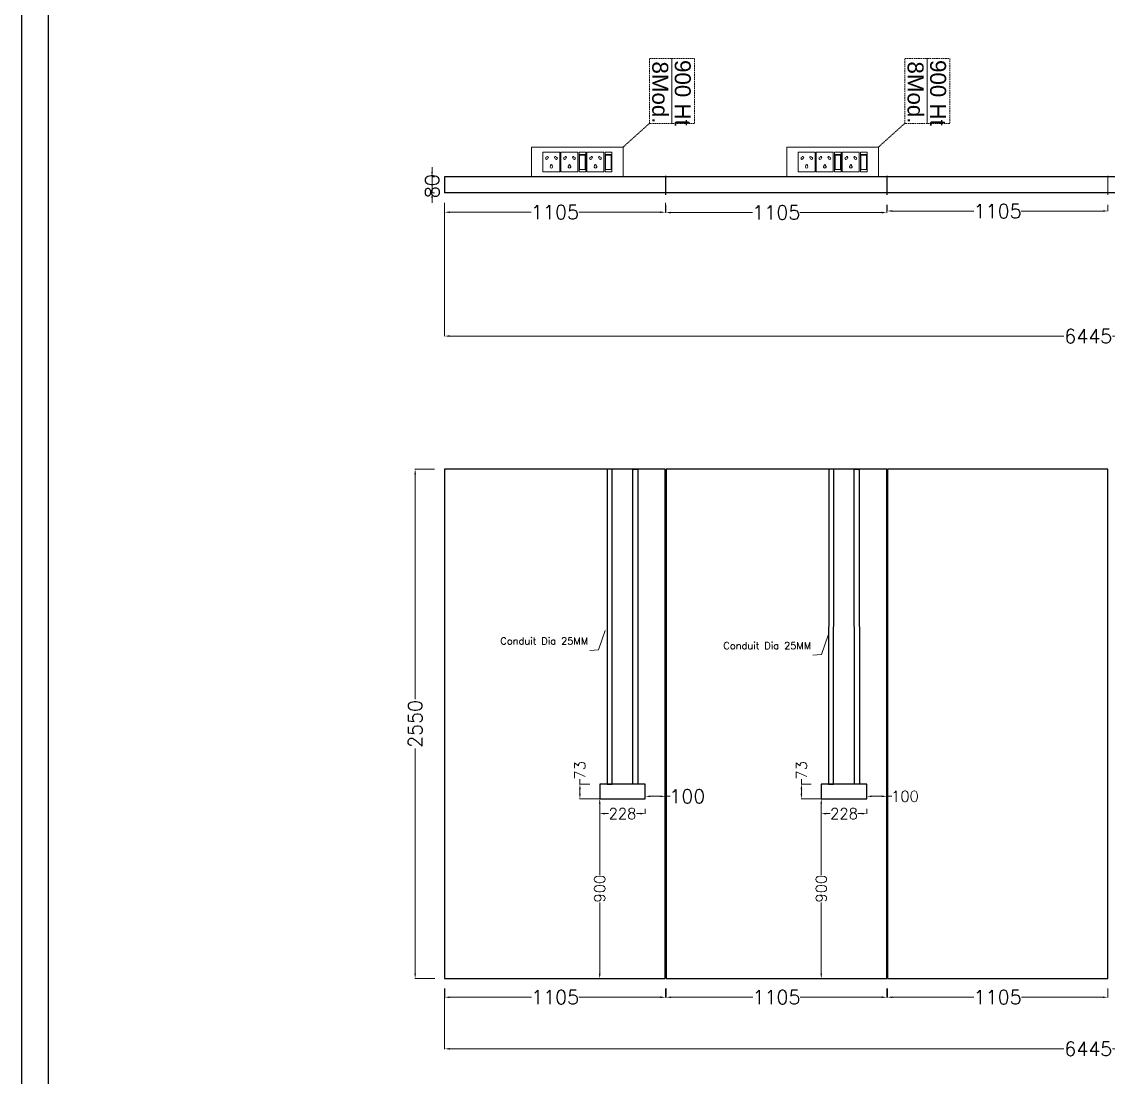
# Model space of a CAD drawing. Extents: x 3550807 to 4078732, y -628171 to -515859.
# Drawn here: x 3765413 to 3770853, y -603647 to -598362 of the extents above; entities that cross this region are included whole.
import ezdxf
from ezdxf.lldxf.tags import DXFTag

# ---------------------------------------------------------------- set-up
doc = ezdxf.new("R2010")
doc.units = 0
doc.header["$LTSCALE"] = 6
doc.header["$MEASUREMENT"] = 0
doc.linetypes.add('1', pattern=[0])
doc.linetypes.add('DASHED2', pattern=[0.375, 0.25, -0.125])
doc.layers.get('0').update_dxf_attribs({"linetype": 'CONTINUOUS'})
doc.layers.get('Defpoints').update_dxf_attribs({"linetype": 'CONTINUOUS'})
for name, color, linetype in [('80 mm Wall', 5, 'CONTINUOUS'), ('Conduit', 2, 'CONTINUOUS'), ('DIM', 7, 'CONTINUOUS'), ('Dimensions', 7, 'CONTINUOUS'), ('ELE-8M 6-16A UPS SOCKET', 223, 'CONTINUOUS'), ('MODULE BOX', 7, 'CONTINUOUS'), ('TEXT', 5, 'CONTINUOUS')]:
    doc.layers.add(name, color=color, linetype=linetype)
doc.layers.add('CFT_LOOPING', color=7, linetype='1', lineweight=0, true_color=0xd6d600)
doc.layers.add('ELE. 2N0S OF 6-16 UPS SOCKETS', color=191, linetype='CONTINUOUS', lineweight=15)
doc.layers.add('Partition-80WP', color=7, linetype='CONTINUOUS', lineweight=5)
doc.styles.add('ROMANS', font='romans.shx')
doc.styles.get("Standard").update_dxf_attribs({"font": 'SIMPLEX'})
tags = doc.linetypes.add('03B05', pattern=[15, 6, -9]).pattern_tags.tags
tags[6:7] = [DXFTag(74, 4), DXFTag(75, 0), DXFTag(340, '0'), DXFTag(46, 1.0), DXFTag(50, 0.0), DXFTag(44, 0.0), DXFTag(45, 0.0)]
tags[4:5] = [DXFTag(74, 4), DXFTag(75, 0), DXFTag(340, '0'), DXFTag(46, 1.0), DXFTag(50, 0.0), DXFTag(44, 0.0), DXFTag(45, 0.0)]
doc.dimstyles.new('AEPL', dxfattribs={"dimtxt": 10, "dimasz": 2.5, "dimexe": 1.25, "dimexo": 2, "dimtad": 0, "dimdec": 0, "dimtxsty": 'ROMANS', "dimcen": 2.5, "dimclrd": 250, "dimclre": 250, "dimadec": 0, "dimazin": 0, "dimtfac": 1, "dimtdec": 0, "dimtmove": 0, "dimatfit": 3, "dimfxl": 0, "dimlwd": 0, "dimlwe": 0, "dimarcsym": 0})
doc.dimstyles.new('AEPL1', dxfattribs={"dimtxt": 100, "dimasz": 25, "dimexe": 1.25, "dimexo": 50, "dimtad": 0, "dimdec": 0, "dimtxsty": 'ROMANS', "dimcen": 2.5, "dimclrd": 250, "dimclre": 250, "dimadec": 0, "dimazin": 0, "dimtfac": 1, "dimtdec": 0, "dimtmove": 0, "dimatfit": 3, "dimfxl": 0, "dimlwd": 0, "dimlwe": 0, "dimarcsym": 0})

# ---------------------------------------------------------------- blocks, each defined once
blk = doc.blocks.new('543E')
at = {"layer": 'ELE. 2N0S OF 6-16 UPS SOCKETS', "color": 72, "linetype": 'ByBlock'}
for p, q in [((-123.5, -57), (-123.5, -90.8)), ((-26.5, -57), (-123.5, -57)), ((-26.5, -57), (-123.5, -57)), ((-123.5, -90.8), (-26.5, -90.8)), ((-123.5, -96.4), (-26.5, -96.4)), ((-123.5, -181.4), (-123.5, -96.4)), ((-113, -59.8), (-113, -88)), ((-37, -59.8), (-113, -59.8)), ((-113, -88), (-37, -88)), ((-109.6, -59.8), (-109.6, -88)), ((-37, -88), (-37, -59.8)), ((-26.5, -57), (-26.5, -90.8)), ((-26.5, -90.8), (-26.5, -57)), ((-26.5, -96.4), (-26.5, -181.4)), ((-26.5, -181.4), (-123.5, -181.4)), ((-123.5, -187.1), (-123.5, -220.9)), ((-26.5, -187.1), (-123.5, -187.1)), ((-26.5, -187.1), (-123.5, -187.1)), ((-113, -189.9), (-113, -218)), ((-37, -189.9), (-113, -189.9)), ((-109.6, -189.9), (-109.6, -218)), ((-37, -218), (-37, -189.9)), ((-26.5, -187.1), (-26.5, -220.9)), ((-26.5, -220.9), (-26.5, -187.1)), ((-123.5, -220.9), (-26.5, -220.9)), ((-123.5, -311.5), (-123.5, -226.5)), ((-123.5, -226.5), (-26.5, -226.5)), ((-113, -218), (-37, -218)), ((-26.5, -226.5), (-26.5, -311.5)), ((-26.5, -311.5), (-123.5, -311.5)), ((-123.5, -402.2), (-123.5, -317.1)), ((-123.5, -317.1), (-26.5, -317.1)), ((-26.5, -317.1), (-26.5, -402.2)), ((-26.5, -402.2), (-123.5, -402.2))]:
    blk.add_line(p, q, dxfattribs=at)
blk.add_lwpolyline([(-150, 0), (-150, -459.1), (0, -459.1), (0, 0)], close=True, dxfattribs=at)
for centre, radius, start, end in [((-97.9, -119.2), 4.6, 112.6838, 345.0951), ((-97.9, -158.6), 4.6, 14.9049, 247.3162), ((-93.9, -114.7), 5.7, 275.2689, 182.51), ((-93.9, -163.1), 5.7, 177.49, 84.7311), ((-57.7, -138.9), 4.22, 71.4031, 288.5969), ((-51, -138.9), 6.62, 217.1584, 142.8416), ((-97.9, -249.3), 4.6, 112.6838, 345.0951), ((-93.9, -244.8), 5.7, 275.2689, 182.51), ((-57.7, -269), 4.22, 71.4031, 288.5969), ((-51, -269), 6.62, 217.1584, 142.8416), ((-97.9, -288.7), 4.6, 14.9049, 247.3162), ((-93.9, -293.2), 5.7, 177.49, 84.7311), ((-97.9, -339.9), 4.6, 112.6838, 345.0951), ((-97.9, -379.4), 4.6, 14.9049, 247.3162), ((-93.9, -335.4), 5.7, 275.2689, 182.51), ((-93.9, -383.9), 5.7, 177.49, 84.7311), ((-57.7, -359.7), 4.22, 71.4031, 288.5969), ((-51, -359.7), 6.62, 217.1584, 142.8416)]:
    blk.add_arc(centre, radius, start, end, dxfattribs=at)
blk = doc.blocks.new('*D333')
at = {"layer": 'Defpoints', "color": 0, "linetype": 'ByBlock', "transparency": 16777216}
for p in [(3767530, -599218.4), (3768635.2, -599218.4), (3767530, -599315.8)]:
    blk.add_point(p, dxfattribs=at)
at = {"layer": 'DIM', "color": 250, "linetype": 'ByBlock', "lineweight": 0, "transparency": 16777216}
for p, q in [((3767530, -599268.4), (3767530, -599317.1)), ((3768635.2, -599268.4), (3768635.2, -599317.1)), ((3767555, -599315.8), (3767964, -599315.8)), ((3768610.2, -599315.8), (3768201.2, -599315.8))]:
    blk.add_line(p, q, dxfattribs=at)
at = {"layer": 'DIM', "color": 250, "linetype": 'ByBlock', "transparency": 16777216}
for points in [[(3767555, -599311.7), (3767555, -599320), (3767530, -599315.8)], [(3768610.2, -599320), (3768610.2, -599311.7), (3768635.2, -599315.8)]]:
    blk.add_solid(points, dxfattribs=at)
at = {"layer": 'DIM', "color": 0, "linetype": 'ByBlock', "transparency": 16777216, "insert": (3768082.6, -599315.8), "char_height": 70, "attachment_point": 5, "style": 'ROMANS'}
blk.add_mtext('1105', dxfattribs=at)
blk = doc.blocks.new('*D334')
at = {"layer": 'Defpoints', "color": 0, "linetype": 'ByBlock', "transparency": 16777216}
for p in [(3768638.2, -599228.5), (3769743.2, -599228.5), (3769743.2, -599317.7)]:
    blk.add_point(p, dxfattribs=at)
at = {"layer": 'DIM', "color": 250, "linetype": 'ByBlock', "lineweight": 0, "transparency": 16777216}
for p, q in [((3768638.2, -599278.5), (3768638.2, -599318.9)), ((3769743.2, -599278.5), (3769743.2, -599318.9)), ((3768663.2, -599317.7), (3769072.1, -599317.7)), ((3769718.2, -599317.7), (3769309.2, -599317.7))]:
    blk.add_line(p, q, dxfattribs=at)
at = {"layer": 'DIM', "color": 250, "linetype": 'ByBlock', "transparency": 16777216}
for points in [[(3768663.2, -599313.5), (3768663.2, -599321.8), (3768638.2, -599317.7)], [(3769718.2, -599321.8), (3769718.2, -599313.5), (3769743.2, -599317.7)]]:
    blk.add_solid(points, dxfattribs=at)
at = {"layer": 'DIM', "color": 0, "linetype": 'ByBlock', "transparency": 16777216, "insert": (3769190.7, -599317.7), "char_height": 70, "attachment_point": 5, "style": 'ROMANS'}
blk.add_mtext('1105', dxfattribs=at)
blk = doc.blocks.new('*D335')
at = {"layer": 'Defpoints', "color": 0, "linetype": 'ByBlock', "transparency": 16777216}
for p in [(3769746.2, -599228.5), (3770851.2, -599228.5), (3770851.2, -599309.8)]:
    blk.add_point(p, dxfattribs=at)
at = {"layer": 'DIM', "color": 250, "linetype": 'ByBlock', "lineweight": 0, "transparency": 16777216}
for p, q in [((3769746.2, -599278.5), (3769746.2, -599311.1)), ((3769771.2, -599309.8), (3770180.1, -599309.8)), ((3770826.2, -599309.8), (3770417.2, -599309.8)), ((3770851.2, -599278.5), (3770851.2, -599311.1))]:
    blk.add_line(p, q, dxfattribs=at)
at = {"layer": 'DIM', "color": 250, "linetype": 'ByBlock', "transparency": 16777216}
for points in [[(3769771.2, -599305.6), (3769771.2, -599314), (3769746.2, -599309.8)], [(3770826.2, -599314), (3770826.2, -599305.6), (3770851.2, -599309.8)]]:
    blk.add_solid(points, dxfattribs=at)
at = {"layer": 'DIM', "color": 0, "linetype": 'ByBlock', "transparency": 16777216, "insert": (3770298.7, -599309.8), "char_height": 70, "attachment_point": 5, "style": 'ROMANS'}
blk.add_mtext('1105', dxfattribs=at)
blk = doc.blocks.new('*D338')
at = {"layer": 'Defpoints', "color": 0, "linetype": 'ByBlock', "transparency": 16777216}
for p in [(3767530, -599219.5), (3773975, -599219.5), (3773975, -599936)]:
    blk.add_point(p, dxfattribs=at)
at = {"layer": 'DIM', "color": 250, "linetype": 'ByBlock', "lineweight": 0, "transparency": 16777216}
for p, q in [((3767530, -599269.5), (3767530, -599937.2)), ((3773975, -599269.5), (3773975, -599937.2)), ((3767555, -599936), (3770630.4, -599936)), ((3773950, -599936), (3770874.6, -599936))]:
    blk.add_line(p, q, dxfattribs=at)
at = {"layer": 'DIM', "color": 250, "linetype": 'ByBlock', "transparency": 16777216}
for points in [[(3767555, -599931.8), (3767555, -599940.1), (3767530, -599936)], [(3773950, -599940.1), (3773950, -599931.8), (3773975, -599936)]]:
    blk.add_solid(points, dxfattribs=at)
at = {"layer": 'DIM', "color": 0, "linetype": 'ByBlock', "transparency": 16777216, "insert": (3770752.5, -599936), "char_height": 70, "attachment_point": 5, "style": 'ROMANS'}
blk.add_mtext('6445', dxfattribs=at)
blk = doc.blocks.new('*D339')
at = {"layer": 'Defpoints', "color": 0, "linetype": 'ByBlock', "transparency": 16777216}
for p in [(3768639, -603152.7), (3769743.5, -603152.7), (3769743.5, -603246.2)]:
    blk.add_point(p, dxfattribs=at)
at = {"layer": 'DIM', "color": 250, "linetype": 'ByBlock', "lineweight": 0, "transparency": 16777216}
for p, q in [((3768639, -603202.7), (3768639, -603247.5)), ((3769743.5, -603202.7), (3769743.5, -603247.5)), ((3768664, -603246.2), (3769072.7, -603246.2)), ((3769718.5, -603246.2), (3769309.9, -603246.2))]:
    blk.add_line(p, q, dxfattribs=at)
at = {"layer": 'DIM', "color": 250, "linetype": 'ByBlock', "transparency": 16777216}
for points in [[(3768664, -603242.1), (3768664, -603250.4), (3768639, -603246.2)], [(3769718.5, -603250.4), (3769718.5, -603242.1), (3769743.5, -603246.2)]]:
    blk.add_solid(points, dxfattribs=at)
at = {"layer": 'DIM', "color": 0, "linetype": 'ByBlock', "transparency": 16777216, "insert": (3769191.3, -603246.2), "char_height": 70, "attachment_point": 5, "style": 'ROMANS'}
blk.add_mtext('1105', dxfattribs=at)
blk = doc.blocks.new('*D340')
at = {"layer": 'Defpoints', "color": 0, "linetype": 'ByBlock', "transparency": 16777216}
for p in [(3767531, -603152.7), (3768635.5, -603152.7), (3768635.5, -603246.2)]:
    blk.add_point(p, dxfattribs=at)
at = {"layer": 'DIM', "color": 250, "linetype": 'ByBlock', "lineweight": 0, "transparency": 16777216}
for p, q in [((3767531, -603202.7), (3767531, -603247.5)), ((3768635.5, -603202.7), (3768635.5, -603247.5)), ((3767556, -603246.2), (3767964.7, -603246.2)), ((3768610.5, -603246.2), (3768201.9, -603246.2))]:
    blk.add_line(p, q, dxfattribs=at)
at = {"layer": 'DIM', "color": 250, "linetype": 'ByBlock', "transparency": 16777216}
for points in [[(3767556, -603242.1), (3767556, -603250.4), (3767531, -603246.2)], [(3768610.5, -603250.4), (3768610.5, -603242.1), (3768635.5, -603246.2)]]:
    blk.add_solid(points, dxfattribs=at)
at = {"layer": 'DIM', "color": 0, "linetype": 'ByBlock', "transparency": 16777216, "insert": (3768083.3, -603246.2), "char_height": 70, "attachment_point": 5, "style": 'ROMANS'}
blk.add_mtext('1105', dxfattribs=at)
blk = doc.blocks.new('*D341')
at = {"layer": 'Defpoints', "color": 0, "linetype": 'ByBlock', "transparency": 16777216}
for p in [(3769746.5, -603152.7), (3770851.1, -603152.7), (3770851.1, -603246.2)]:
    blk.add_point(p, dxfattribs=at)
at = {"layer": 'DIM', "color": 250, "linetype": 'ByBlock', "lineweight": 0, "transparency": 16777216}
for p, q in [((3769746.5, -603202.7), (3769746.5, -603247.5)), ((3770851.1, -603202.7), (3770851.1, -603247.5)), ((3769771.5, -603246.2), (3770180.2, -603246.2)), ((3770826.1, -603246.2), (3770417.4, -603246.2))]:
    blk.add_line(p, q, dxfattribs=at)
at = {"layer": 'DIM', "color": 250, "linetype": 'ByBlock', "transparency": 16777216}
for points in [[(3769771.5, -603242.1), (3769771.5, -603250.4), (3769746.5, -603246.2)], [(3770826.1, -603250.4), (3770826.1, -603242.1), (3770851.1, -603246.2)]]:
    blk.add_solid(points, dxfattribs=at)
at = {"layer": 'DIM', "color": 0, "linetype": 'ByBlock', "transparency": 16777216, "insert": (3770298.8, -603246.2), "char_height": 70, "attachment_point": 5, "style": 'ROMANS'}
blk.add_mtext('1105', dxfattribs=at)
blk = doc.blocks.new('*D342')
at = {"layer": 'Defpoints', "color": 0, "linetype": 'ByBlock', "transparency": 16777216}
for p in [(3768306.5, -602252.7), (3768306.5, -603152.7), (3768326.5, -603152.7)]:
    blk.add_point(p, dxfattribs=at)
at = {"layer": 'DIM', "color": 250, "linetype": 'ByBlock', "lineweight": 0, "transparency": 16777216}
for p, q in [((3768256.5, -602252.7), (3768305.3, -602252.7)), ((3768306.5, -602277.7), (3768306.5, -602632.6)), ((3768306.5, -603127.7), (3768306.5, -602772.7)), ((3768276.5, -603152.7), (3768305.3, -603152.7))]:
    blk.add_line(p, q, dxfattribs=at)
at = {"layer": 'DIM', "color": 250, "linetype": 'ByBlock', "transparency": 16777216}
for points in [[(3768310.7, -602277.7), (3768302.4, -602277.7), (3768306.5, -602252.7)], [(3768302.4, -603127.7), (3768310.7, -603127.7), (3768306.5, -603152.7)]]:
    blk.add_solid(points, dxfattribs=at)
at = {"layer": 'DIM', "color": 0, "linetype": 'ByBlock', "transparency": 16777216, "insert": (3768306.5, -602702.7), "char_height": 70, "attachment_point": 5, "rotation": 90, "style": 'ROMANS'}
blk.add_mtext('{\\H0.771429x;900}', dxfattribs=at)
blk = doc.blocks.new('*D343')
at = {"layer": 'Defpoints', "color": 0, "linetype": 'ByBlock', "transparency": 16777216}
for p in [(3768306.5, -602252.7), (3768534.5, -602252.7), (3768534.5, -602326.9)]:
    blk.add_point(p, dxfattribs=at)
at = {"layer": 'DIM', "color": 250, "linetype": 'ByBlock', "lineweight": 0, "transparency": 16777216}
for p, q in [((3768306.5, -602302.7), (3768306.5, -602328.1)), ((3768534.5, -602302.7), (3768534.5, -602328.1)), ((3768331.5, -602326.9), (3768350.5, -602326.9)), ((3768509.5, -602326.9), (3768490.6, -602326.9))]:
    blk.add_line(p, q, dxfattribs=at)
at = {"layer": 'DIM', "color": 250, "linetype": 'ByBlock', "transparency": 16777216}
for points in [[(3768331.5, -602322.7), (3768331.5, -602331.1), (3768306.5, -602326.9)], [(3768509.5, -602331.1), (3768509.5, -602322.7), (3768534.5, -602326.9)]]:
    blk.add_solid(points, dxfattribs=at)
at = {"layer": 'DIM', "color": 0, "linetype": 'ByBlock', "transparency": 16777216, "insert": (3768420.5, -602326.9), "char_height": 70, "attachment_point": 5, "style": 'ROMANS'}
blk.add_mtext('{\\H0.771429x;228}', dxfattribs=at)
blk = doc.blocks.new('*D344')
at = {"layer": 'Defpoints', "color": 0, "linetype": 'ByBlock', "transparency": 16777216}
for p in [(3768207.3, -602179.7), (3768306.5, -602179.7), (3768306.5, -602252.7)]:
    blk.add_point(p, dxfattribs=at)
at = {"layer": 'DIM', "color": 250, "linetype": 'ByBlock', "lineweight": 0, "transparency": 16777216}
for p, q in [((3768256.5, -602179.7), (3768206, -602179.7)), ((3768207.3, -602179.7), (3768207.3, -602154.7)), ((3768207.3, -602227.7), (3768207.3, -602204.7)), ((3768256.5, -602252.7), (3768206, -602252.7))]:
    blk.add_line(p, q, dxfattribs=at)
at = {"layer": 'DIM', "color": 250, "linetype": 'ByBlock', "transparency": 16777216}
for points in [[(3768211.5, -602204.7), (3768203.1, -602204.7), (3768207.3, -602179.7)], [(3768203.1, -602227.7), (3768211.5, -602227.7), (3768207.3, -602252.7)]]:
    blk.add_solid(points, dxfattribs=at)
at = {"layer": 'DIM', "color": 0, "linetype": 'ByBlock', "transparency": 16777216, "insert": (3768207.3, -602110.3), "char_height": 70, "attachment_point": 5, "rotation": 90, "style": 'ROMANS'}
blk.add_mtext('{\\H0.771429x;73}', dxfattribs=at)
blk = doc.blocks.new('*D346')
at = {"layer": 'Defpoints', "color": 0, "linetype": 'ByBlock', "transparency": 16777216}
for p in [(3769415.5, -602252.7), (3769415.5, -603152.7), (3769435.5, -603152.7)]:
    blk.add_point(p, dxfattribs=at)
at = {"layer": 'DIM', "color": 250, "linetype": 'ByBlock', "lineweight": 0, "transparency": 16777216}
for p, q in [((3769365.5, -602252.7), (3769414.3, -602252.7)), ((3769415.5, -602277.7), (3769415.5, -602632.6)), ((3769415.5, -603127.7), (3769415.5, -602772.7)), ((3769385.5, -603152.7), (3769414.3, -603152.7))]:
    blk.add_line(p, q, dxfattribs=at)
at = {"layer": 'DIM', "color": 250, "linetype": 'ByBlock', "transparency": 16777216}
for points in [[(3769419.7, -602277.7), (3769411.4, -602277.7), (3769415.5, -602252.7)], [(3769411.4, -603127.7), (3769419.7, -603127.7), (3769415.5, -603152.7)]]:
    blk.add_solid(points, dxfattribs=at)
at = {"layer": 'DIM', "color": 0, "linetype": 'ByBlock', "transparency": 16777216, "insert": (3769415.5, -602702.7), "char_height": 70, "attachment_point": 5, "rotation": 90, "style": 'ROMANS'}
blk.add_mtext('{\\H0.771429x;900}', dxfattribs=at)
blk = doc.blocks.new('*D347')
at = {"layer": 'Defpoints', "color": 0, "linetype": 'ByBlock', "transparency": 16777216}
for p in [(3769415.5, -602252.7), (3769643.5, -602252.7), (3769643.5, -602326.9)]:
    blk.add_point(p, dxfattribs=at)
at = {"layer": 'DIM', "color": 250, "linetype": 'ByBlock', "lineweight": 0, "transparency": 16777216}
for p, q in [((3769415.5, -602302.7), (3769415.5, -602328.1)), ((3769643.5, -602302.7), (3769643.5, -602328.1)), ((3769440.5, -602326.9), (3769459.5, -602326.9)), ((3769618.5, -602326.9), (3769599.6, -602326.9))]:
    blk.add_line(p, q, dxfattribs=at)
at = {"layer": 'DIM', "color": 250, "linetype": 'ByBlock', "transparency": 16777216}
for points in [[(3769440.5, -602322.7), (3769440.5, -602331.1), (3769415.5, -602326.9)], [(3769618.5, -602331.1), (3769618.5, -602322.7), (3769643.5, -602326.9)]]:
    blk.add_solid(points, dxfattribs=at)
at = {"layer": 'DIM', "color": 0, "linetype": 'ByBlock', "transparency": 16777216, "insert": (3769529.5, -602326.9), "char_height": 70, "attachment_point": 5, "style": 'ROMANS'}
blk.add_mtext('{\\H0.771429x;228}', dxfattribs=at)
blk = doc.blocks.new('*D348')
at = {"layer": 'Defpoints', "color": 0, "linetype": 'ByBlock', "transparency": 16777216}
for p in [(3769316.3, -602179.7), (3769415.5, -602179.7), (3769415.5, -602252.7)]:
    blk.add_point(p, dxfattribs=at)
at = {"layer": 'DIM', "color": 250, "linetype": 'ByBlock', "lineweight": 0, "transparency": 16777216}
for p, q in [((3769365.5, -602179.7), (3769315, -602179.7)), ((3769316.3, -602179.7), (3769316.3, -602154.7)), ((3769316.3, -602227.7), (3769316.3, -602204.7)), ((3769365.5, -602252.7), (3769315, -602252.7))]:
    blk.add_line(p, q, dxfattribs=at)
at = {"layer": 'DIM', "color": 250, "linetype": 'ByBlock', "transparency": 16777216}
for points in [[(3769320.5, -602204.7), (3769312.1, -602204.7), (3769316.3, -602179.7)], [(3769312.1, -602227.7), (3769320.5, -602227.7), (3769316.3, -602252.7)]]:
    blk.add_solid(points, dxfattribs=at)
at = {"layer": 'DIM', "color": 0, "linetype": 'ByBlock', "transparency": 16777216, "insert": (3769316.3, -602110.3), "char_height": 70, "attachment_point": 5, "rotation": 90, "style": 'ROMANS'}
blk.add_mtext('{\\H0.771429x;73}', dxfattribs=at)
blk = doc.blocks.new('*D355')
at = {"layer": 'Defpoints', "color": 0, "linetype": 'ByBlock', "transparency": 16777216}
for p in [(3767530, -603152.7), (3773974.9, -603152.7), (3773974.9, -603504.5)]:
    blk.add_point(p, dxfattribs=at)
at = {"layer": 'DIM', "color": 250, "linetype": 'ByBlock', "lineweight": 0, "transparency": 16777216}
for p, q in [((3767530, -603202.7), (3767530, -603505.8)), ((3773974.9, -603202.7), (3773974.9, -603505.8)), ((3767555, -603504.5), (3770630.4, -603504.5)), ((3773949.9, -603504.5), (3770874.5, -603504.5))]:
    blk.add_line(p, q, dxfattribs=at)
at = {"layer": 'DIM', "color": 250, "linetype": 'ByBlock', "transparency": 16777216}
for points in [[(3767555, -603500.3), (3767555, -603508.7), (3767530, -603504.5)], [(3773949.9, -603508.7), (3773949.9, -603500.3), (3773974.9, -603504.5)]]:
    blk.add_solid(points, dxfattribs=at)
at = {"layer": 'DIM', "color": 0, "linetype": 'ByBlock', "transparency": 16777216, "insert": (3770752.5, -603504.5), "char_height": 70, "attachment_point": 5, "style": 'ROMANS'}
blk.add_mtext('6445', dxfattribs=at)
blk = doc.blocks.new('*D445')
at = {"layer": 'Defpoints', "color": 0, "linetype": 'ByBlock', "transparency": 16777216}
for p in [(3767530, -600602.7), (3767382.4, -603152.7), (3767531, -603152.7)]:
    blk.add_point(p, dxfattribs=at)
at = {"layer": 'DIM', "color": 250, "linetype": 'ByBlock', "lineweight": 0, "transparency": 16777216}
for p, q in [((3767480, -600602.7), (3767381.2, -600602.7)), ((3767382.4, -600627.7), (3767382.4, -601753.8)), ((3767382.4, -603127.7), (3767382.4, -602001.5)), ((3767481, -603152.7), (3767381.2, -603152.7))]:
    blk.add_line(p, q, dxfattribs=at)
at = {"layer": 'DIM', "color": 250, "linetype": 'ByBlock', "transparency": 16777216}
for points in [[(3767386.6, -600627.7), (3767378.3, -600627.7), (3767382.4, -600602.7)], [(3767378.3, -603127.7), (3767386.6, -603127.7), (3767382.4, -603152.7)]]:
    blk.add_solid(points, dxfattribs=at)
at = {"layer": 'DIM', "color": 0, "linetype": 'ByBlock', "transparency": 16777216, "insert": (3767382.4, -601877.7), "char_height": 70, "attachment_point": 5, "rotation": 90, "style": 'ROMANS'}
blk.add_mtext('2550', dxfattribs=at)
blk = doc.blocks.new('*D447')
at = {"layer": 'Defpoints', "color": 0, "linetype": 'ByBlock', "transparency": 16777216}
for p in [(3767467.1, -599139.5), (3767530, -599139.5), (3767530, -599219.5)]:
    blk.add_point(p, dxfattribs=at)
at = {"layer": 'DIM', "color": 250, "linetype": 'ByBlock', "lineweight": 0, "transparency": 16777216}
for p, q in [((3767467.1, -599114.5), (3767467.1, -599089.5)), ((3767480, -599139.5), (3767465.8, -599139.5)), ((3767467.1, -599219.5), (3767467.1, -599139.5)), ((3767480, -599219.5), (3767465.8, -599219.5)), ((3767467.1, -599244.5), (3767467.1, -599269.5))]:
    blk.add_line(p, q, dxfattribs=at)
at = {"layer": 'DIM', "color": 250, "linetype": 'ByBlock', "transparency": 16777216}
for points in [[(3767462.9, -599114.5), (3767471.2, -599114.5), (3767467.1, -599139.5)], [(3767471.2, -599244.5), (3767462.9, -599244.5), (3767467.1, -599219.5)]]:
    blk.add_solid(points, dxfattribs=at)
at = {"layer": 'DIM', "color": 0, "linetype": 'ByBlock', "transparency": 16777216, "insert": (3767467.1, -599185.4), "char_height": 70, "attachment_point": 5, "rotation": 90, "style": 'ROMANS'}
blk.add_mtext('80', dxfattribs=at)
blk = doc.blocks.new('*D289')
at = {"layer": 'Defpoints', "color": 0, "linetype": 'ByBlock', "transparency": 16777216}
for p in [(3769743.5, -602240.2), (3769643.5, -602252.7), (3769743.5, -602252.7)]:
    blk.add_point(p, dxfattribs=at)
at = {"layer": 'DIM', "color": 250, "linetype": 'ByBlock', "lineweight": 0, "transparency": 16777216}
for p, q in [((3769643.5, -602202.7), (3769643.5, -602238.9)), ((3769668.5, -602240.2), (3769718.5, -602240.2)), ((3769743.5, -602202.7), (3769743.5, -602238.9)), ((3769743.5, -602240.2), (3769768.5, -602240.2))]:
    blk.add_line(p, q, dxfattribs=at)
at = {"layer": 'DIM', "color": 250, "linetype": 'ByBlock', "transparency": 16777216}
for points in [[(3769668.5, -602236), (3769668.5, -602244.4), (3769643.5, -602240.2)], [(3769718.5, -602244.4), (3769718.5, -602236), (3769743.5, -602240.2)]]:
    blk.add_solid(points, dxfattribs=at)
at = {"layer": 'DIM', "color": 0, "linetype": 'ByBlock', "transparency": 16777216, "insert": (3769834.5, -602240.2), "char_height": 70, "attachment_point": 5, "style": 'ROMANS'}
blk.add_mtext('{\\H0.771429x;100}', dxfattribs=at)
blk = doc.blocks.new('*D290')
at = {"layer": 'Defpoints', "color": 0, "linetype": 'ByBlock', "transparency": 16777216}
for p in [(3768634.5, -602240.3), (3768534.5, -602252.7), (3768634.5, -602252.7)]:
    blk.add_point(p, dxfattribs=at)
at = {"layer": 'DIM', "color": 250, "linetype": 'ByBlock', "lineweight": 0, "transparency": 16777216}
for p, q in [((3768534.5, -602202.7), (3768534.5, -602239.1)), ((3768559.5, -602240.3), (3768609.5, -602240.3)), ((3768634.5, -602202.7), (3768634.5, -602239.1)), ((3768634.5, -602240.3), (3768659.5, -602240.3))]:
    blk.add_line(p, q, dxfattribs=at)
at = {"layer": 'DIM', "color": 250, "linetype": 'ByBlock', "transparency": 16777216}
for points in [[(3768559.5, -602236.1), (3768559.5, -602244.5), (3768534.5, -602240.3)], [(3768609.5, -602244.5), (3768609.5, -602236.1), (3768634.5, -602240.3)]]:
    blk.add_solid(points, dxfattribs=at)
at = {"layer": 'DIM', "color": 0, "linetype": 'ByBlock', "transparency": 16777216, "insert": (3768744.9, -602240.3), "char_height": 70, "attachment_point": 5, "style": 'ROMANS'}
blk.add_mtext('100', dxfattribs=at)

msp = doc.modelspace()

# ---------------------------------------------------------------- linework, layer by layer
for points in [[(3791379.5, -589881.1), (3791379.5, -608319.7), (3765412.7, -608319.7), (3765412.7, -589881.1)], [(3791246, -590014.6), (3791246, -608186.2), (3765546.3, -608186.2), (3765546.3, -590014.6)]]:
    msp.add_lwpolyline(points, close=True)
at = {"layer": '80 mm Wall', "ltscale": 500}
for p, q in [((3771930, -599139.5), (3767530, -599139.5)), ((3767530, -599139.5), (3767530, -599219.5)), ((3771930, -599219.5), (3767530, -599219.5))]:
    msp.add_line(p, q, dxfattribs=at)
for points in [[(3767530, -600602.7), (3767530, -603152.7), (3768634.5, -603152.7), (3768634.5, -600602.7), (3767530, -600602.7)], [(3768639, -600602.7), (3768639, -603152.7), (3769743.5, -603152.7), (3769743.5, -600602.7), (3768639, -600602.7)], [(3769746.5, -600602.7), (3769746.5, -603152.7), (3770851.1, -603152.7), (3770851.1, -600602.7), (3769746.5, -600602.7)]]:
    msp.add_lwpolyline(points, dxfattribs=at)
at = {"layer": 'CFT_LOOPING', "color": 7, "linetype": 'DASHED2', "ltscale": 5}
for p, q in [((3768555.2, -598871.3), (3768424.1, -598989.5)), ((3769833.6, -598871.3), (3769702.5, -598989.5))]:
    msp.add_line(p, q, dxfattribs=at)
for points in [[(3768667.7, -598546.5), (3768667.7, -598871.3), (3768555.2, -598871.3), (3768555.2, -598546.5)], [(3768780.2, -598546.5), (3768780.2, -598871.3), (3768667.7, -598871.3), (3768667.7, -598546.5)]]:
    msp.add_lwpolyline(points, close=True, dxfattribs=at)
at = {"layer": 'CFT_LOOPING', "color": 7, "linetype": 'DASHED2', "ltscale": 5, "elevation": 0}
for points in [[(3769946.1, -598546.5), (3769946.1, -598871.3), (3769833.6, -598871.3), (3769833.6, -598546.5)], [(3770058.6, -598546.5), (3770058.6, -598871.3), (3769946.1, -598871.3), (3769946.1, -598546.5)]]:
    msp.add_lwpolyline(points, close=True, dxfattribs=at)
at = {"layer": 'Conduit', "linetype": '03B05'}
for points in [[(3768343.7, -602179.7), (3768368.7, -602179.7), (3768369.2, -600602.7), (3768344.2, -600602.7), (3768343.7, -602179.7)], [(3768497.4, -602179.7), (3768472.4, -602179.7), (3768471.9, -600602.7), (3768496.9, -600602.7), (3768497.4, -602179.7)], [(3769452.7, -602179.7), (3769477.7, -602179.7), (3769478.2, -600602.7), (3769453.2, -600602.7), (3769452.7, -602179.7)], [(3769606.4, -602179.7), (3769581.4, -602179.7), (3769580.9, -600602.7), (3769605.9, -600602.7), (3769606.4, -602179.7)]]:
    msp.add_lwpolyline(points, dxfattribs=at)
at = {"layer": 'MODULE BOX', "color": 5, "linetype": 'ByBlock'}
for points in [[(3768306.5, -602252.7), (3768534.5, -602252.7), (3768534.5, -602179.7), (3768306.5, -602179.7)], [(3769415.5, -602252.7), (3769643.5, -602252.7), (3769643.5, -602179.7), (3769415.5, -602179.7)]]:
    msp.add_lwpolyline(points, close=True, dxfattribs=at)
at = {"layer": 'Partition-80WP', "ltscale": 0.5}
for p, q in [((3768635.2, -599228.5, -92016.4), (3768635.2, -599133.2, -92016.4)), ((3768638.2, -599228.5, -92016.4), (3768638.2, -599133.2, -92016.4)), ((3769743.2, -599228.5, -92016.4), (3769743.2, -599133.2, -92016.4)), ((3769746.2, -599228.5, -92016.4), (3769746.2, -599133.2, -92016.4)), ((3770851.2, -599228.5, -92016.4), (3770851.2, -599133.2, -92016.4))]:
    msp.add_line(p, q, dxfattribs=at)

# ---------------------------------------------------------------- block references
at = {"layer": 'ELE-8M 6-16A UPS SOCKET', "color": 254, "linetype": 'ByBlock', "true_color": 0xdebad0, "rotation": 270}
for p in [(3768424.1, -599139.5), (3769702.5, -599139.5)]:
    msp.add_blockref('543E', p, dxfattribs=at)

# ---------------------------------------------------------------- texts
at = {"layer": 'Dimensions', "char_height": 36, "attachment_point": 6, "rotation": 0.0324, "style": 'ROMANS'}
for insert in [(3768248.8, -601462.6, 3543619.5), (3769365.4, -601485.8, 3543619.5)]:
    msp.add_mtext('Conduit Dia 25MM', dxfattribs=dict(at, insert=insert))
at = {"layer": 'TEXT', "color": 7, "char_height": 80, "attachment_point": 1, "rotation": 270}
for s, insert, width in [('\\A1;{\\fArial|b0|i0|c0|p34;8Mod.\\P}', (3768649.6, -598561), 352.575), ('\\A1;{\\fArial|b0|i0|c0|p34;900 Ht\\P}', (3768762.1, -598553.9), 8957.987), ('\\A1;{\\fArial|b0|i0|c0|p34;8Mod.\\P}', (3769928, -598561), 352.575), ('\\A1;{\\fArial|b0|i0|c0|p34;900 Ht\\P}', (3770040.5, -598553.9), 8957.987)]:
    msp.add_mtext(s, dxfattribs=dict(at, insert=insert, width=width))

# ---------------------------------------------------------------- dimensions: what is measured, and where the dimension line sits
at = {"layer": 'DIM', "linetype": 'ByBlock'}
dim = msp.add_linear_dim(base=(3767467.1, -599139.5), p1=(3767530, -599219.5), p2=(3767530, -599139.5), angle=90, dimstyle='AEPL1', override={"dimtxt": 70, "dimarcsym": 1}, dxfattribs=at)
dim.commit()
dim.dimension.update_dxf_attribs({"geometry": '*D447', "text_midpoint": (3767467.1, -599185.4), "dimtype": 160})
for base, p1, p2, picture, middle in [((3767530, -599315.8), (3768635.2, -599218.4, -92016.4), (3767530, -599218.4), '*D333', (3768082.6, -599315.8)), ((3773975, -599936), (3767530, -599219.5), (3773975, -599219.5), '*D338', (3770752.5, -599936)), ((3769743.2, -599317.7), (3768638.2, -599228.5, -92016.4), (3769743.2, -599228.5, -92016.4), '*D334', (3769190.7, -599317.7)), ((3770851.2, -599309.8), (3769746.2, -599228.5, -92016.4), (3770851.2, -599228.5, -92016.4), '*D335', (3770298.7, -599309.8)), ((3768634.5, -602240.3), (3768534.5, -602252.7), (3768634.5, -602252.7), '*D290', (3768744.9, -602240.3)), ((3773974.9, -603504.5), (3767530, -603152.7), (3773974.9, -603152.7), '*D355', (3770752.5, -603504.5)), ((3768635.5433, -603246.2496), (3767531.0071, -603152.6525), (3768635.5433, -603152.6525), '*D340', (3768083.2752, -603246.2496)), ((3769743.5433, -603246.2496), (3768639.0071, -603152.6525), (3769743.5433, -603152.6525), '*D339', (3769191.2752, -603246.2496)), ((3770851.1, -603246.2), (3769746.5, -603152.7), (3770851.1, -603152.7), '*D341', (3770298.8, -603246.2))]:
    dim = msp.add_linear_dim(base=base, p1=p1, p2=p2, dimstyle='AEPL1', override={"dimtxt": 70, "dimarcsym": 1}, dxfattribs=at)
    dim.commit()
    dim.dimension.update_dxf_attribs({"geometry": picture, "text_midpoint": middle})
dim = msp.add_linear_dim(base=(3767382.4, -603152.7), p1=(3767530, -600602.7), p2=(3767531, -603152.7), angle=90, dimstyle='AEPL1', override={"dimtxt": 70, "dimarcsym": 1}, dxfattribs=at)
dim.commit()
dim.dimension.update_dxf_attribs({"geometry": '*D445', "text_midpoint": (3767382.4, -601877.7)})
for base, p1, p2, picture, middle in [((3768207.3, -602179.7), (3768306.5, -602252.7), (3768306.5, -602179.7), '*D344', (3768207.3, -602110.3)), ((3769316.3, -602179.7), (3769415.5, -602252.7), (3769415.5, -602179.7), '*D348', (3769316.3, -602110.3)), ((3768306.5, -603152.7), (3768306.5, -602252.7), (3768326.5, -603152.7), '*D342', (3768306.5, -602702.7)), ((3769415.5, -603152.7), (3769415.5, -602252.7), (3769435.5, -603152.7), '*D346', (3769415.5, -602702.7))]:
    dim = msp.add_linear_dim(base=base, p1=p1, p2=p2, angle=90, text='{\\H0.771429x;<>}', dimstyle='AEPL1', override={"dimtxt": 70, "dimtxsty": 'ROMANS', "dimarcsym": 1}, dxfattribs=at)
    dim.commit()
    dim.dimension.update_dxf_attribs({"geometry": picture, "text_midpoint": middle})
for base, p1, p2, picture, middle in [((3769743.5, -602240.2), (3769643.5, -602252.7), (3769743.5, -602252.7), '*D289', (3769834.5, -602240.2)), ((3768534.5, -602326.9), (3768306.5, -602252.7), (3768534.5, -602252.7), '*D343', (3768420.5, -602326.9)), ((3769643.5, -602326.9), (3769415.5, -602252.7), (3769643.5, -602252.7), '*D347', (3769529.5, -602326.9))]:
    dim = msp.add_linear_dim(base=base, p1=p1, p2=p2, text='{\\H0.771429x;<>}', dimstyle='AEPL1', override={"dimtxt": 70, "dimtxsty": 'ROMANS', "dimarcsym": 1}, dxfattribs=at)
    dim.commit()
    dim.dimension.update_dxf_attribs({"geometry": picture, "text_midpoint": middle})

# ---------------------------------------------------------------- leaders
at = {"layer": 'Dimensions'}
for points in [[(3768333.7, -601410.5, 2834895.6), (3768301.1, -601506.3, 2834895.6), (3768256.2, -601509.6, 2834895.6)], [(3769450.2, -601433.8, 2834895.6), (3769417.6, -601529.5, 2834895.6), (3769372.8, -601532.9, 2834895.6)]]:
    msp.add_leader(points, dimstyle='AEPL', dxfattribs=at)

doc.saveas('drawing.dxf')
